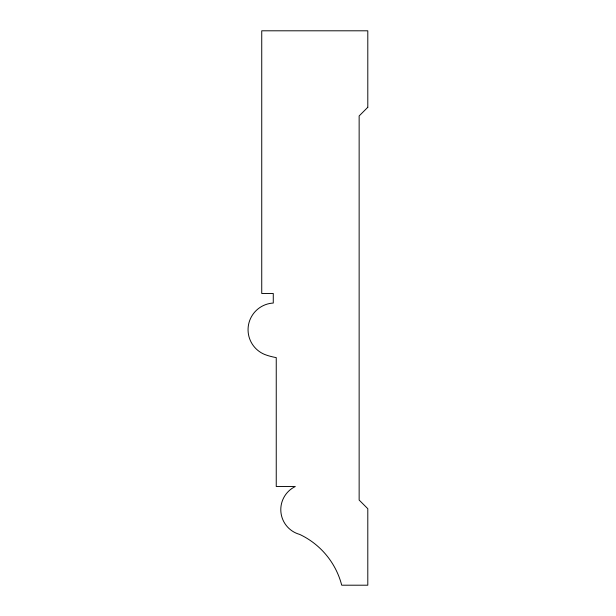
<?xml version="1.0" encoding="UTF-8"?>
<svg xmlns="http://www.w3.org/2000/svg" width="616" height="616" viewBox="0 0 616 616"><rect width="100%" height="100%" fill="white"/><g stroke="black" fill="none" stroke-linecap="round" stroke-linejoin="round"><path stroke-width="0.92" d="M367.798 107.292L359.143 115.947L359.143 500.053L367.798 508.708L367.798 585.2L341.711 585.2A77.601 77.601 0 0 0 299.669 534.403A25.68 25.68 0 0 1 295.318 486.509L276.245 486.509L276.245 357.596A63.656 63.656 0 0 1 266.551 355.147A26.719 26.719 0 0 1 273.273 303.049L273.273 293.486L261.738 293.486L261.738 30.8L367.798 30.8L367.798 107.292"/></g></svg>
